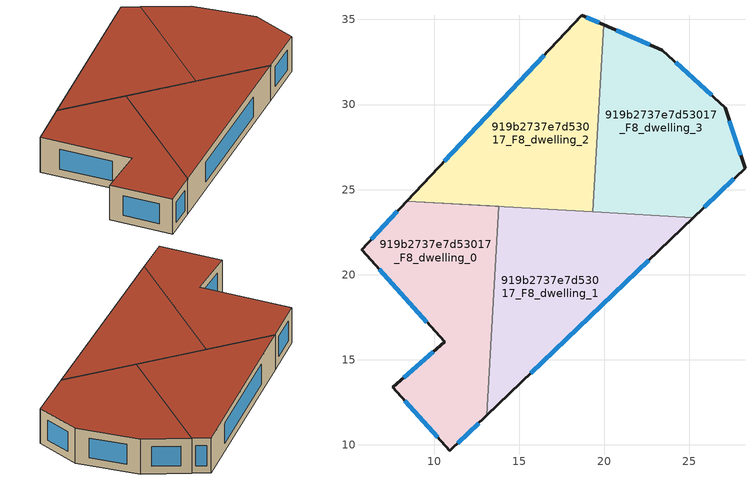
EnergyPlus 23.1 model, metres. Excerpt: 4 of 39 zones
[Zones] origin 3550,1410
919b2737e7d53017_F8_dwelling_0
 floor to 919b2737e7d53017_F7_dwelling_0 (EU_floor_Construction): 13.8,24.01 13.09,11.73 10.92,9.66 7.56,13.38 10.62,16.06 5.73,21.48 8.41,24.33 z24
 wall outside (EU_wall_Construction): 8.41,24.33 5.73,21.48 10.62,16.06 7.56,13.38 10.92,9.66 13.09,11.73 z24:27
 wall to 919b2737e7d53017_F8_dwelling_1 (EU_wall_Construction): 13.09,11.73 13.8,24.01 8.41,24.33 z24:27
 window (EU_Window_Construction): 11.38,10.1 12.62,11.28 / 8.28,12.58 10.2,10.45 / 9.96,15.49 8.21,13.95 / 6.78,20.32 9.57,17.22 / 7.83,23.72 6.3,22.09 z24.64:26.36
 roof outside (EU_roof_Construction): 13.09,11.73 13.8,24.01 8.41,24.33 5.73,21.48 10.62,16.06 7.56,13.38 10.92,9.66 z27
919b2737e7d53017_F8_dwelling_1
 floor to 919b2737e7d53017_F7_dwelling_1 (EU_floor_Construction): 25.21,23.34 13.09,11.73 13.8,24.01 8.41,24.33 z24
 wall outside (EU_wall_Construction): 13.09,11.73 25.21,23.34 z24:27
 wall to 919b2737e7d53017_F8_dwelling_2 (EU_wall_Construction): 19.33,23.69 8.41,24.33 z24:27
 wall to 919b2737e7d53017_F8_dwelling_3 (EU_wall_Construction): 25.21,23.34 19.33,23.69 z24:27
 window (EU_Window_Construction): 15.68,14.22 22.62,20.86 z24.64:26.36
 roof outside (EU_roof_Construction): 25.21,23.34 8.41,24.33 13.8,24.01 13.09,11.73 z27
919b2737e7d53017_F8_dwelling_2
 floor to 919b2737e7d53017_F7_dwelling_2 (EU_floor_Construction): 19.97,34.68 19.33,23.69 8.41,24.33 18.66,35.25 z24
 wall outside (EU_wall_Construction): 19.97,34.68 18.66,35.25 8.41,24.33 z24:27
 wall to 919b2737e7d53017_F8_dwelling_3 (EU_wall_Construction): 19.33,23.69 19.97,34.68 z24:27
 window (EU_Window_Construction): 19.69,34.8 18.94,35.13 / 16.47,32.91 10.6,26.66 z24.64:26.36
 roof outside (EU_roof_Construction): 19.33,23.69 19.97,34.68 18.66,35.25 8.41,24.33 z27
919b2737e7d53017_F8_dwelling_3
 floor to 919b2737e7d53017_F7_dwelling_3 (EU_floor_Construction): 27.1,29.81 28.27,26.27 25.21,23.34 19.33,23.69 19.97,34.68 23.4,33.2 z24
 wall outside (EU_wall_Construction): 25.21,23.34 28.27,26.27 27.1,29.81 23.4,33.2 19.97,34.68 z24:27
 window (EU_Window_Construction): 22.66,33.52 20.7,34.37 / 26.31,30.54 24.19,32.48 / 28.02,27.03 27.35,29.05 / 25.87,23.97 27.61,25.64 z24.64:26.36
 roof outside (EU_roof_Construction): 28.27,26.27 27.1,29.81 23.4,33.2 19.97,34.68 19.33,23.69 25.21,23.34 z27
[Building]
EU S2 Campaign: North Axis=0; Terrain=City; Solar Distribution=FullExterior
[Site:Location]
Yerevan-Zvartnots.Intl.AP: Latitude=40.15; Longitude=44.383; Time Zone=4; Elevation=854
[SizingPeriod:WeatherFileDays]
AnnualSizingPeriod: Begin Month=1; Begin Day of Month=1; End Month=12; End Day of Month=31; Day of Week for Start Day=Monday; Use Weather File Daylight Saving Period=No; Use Weather File Rain and Snow Indicators=No
[MATERIAL]
EU_InternalMass_Material: Roughness=MediumRough; Thickness=0.1; Conductivity=1; Density=1800; Specific Heat=900; Thermal Absorptance=0.9; Solar Absorptance=0.7; Visible Absorptance=0.7
[MATERIAL:NOMASS] Roughness=MediumRough; Thermal Absorptance=0.9; Solar Absorptance=0.7; Visible Absorptance=0.7
Name | Thermal Resistance
EU_wall_NoMass | 1.05043
EU_roof_NoMass | 1.45357
EU_floor_NoMass | 0.478065
[WINDOWMATERIAL:SIMPLEGLAZINGSYSTEM]
EU_Window_SimpleGlazing: UFactor=2.5566; Solar Heat Gain Coefficient=0.75; Visible Transmittance=0.75
[CONSTRUCTION]
EU_wall_Construction: EU_wall_NoMass
EU_roof_Construction: EU_roof_NoMass
EU_floor_Construction: EU_floor_NoMass
EU_Window_Construction: EU_Window_SimpleGlazing
EU_InternalMass_Construction: EU_InternalMass_Material
[ZONE] Type=1; Multiplier=1; Ceiling Height=autocalculate; Floor Area=autocalculate; Part of Total Floor Area=Yes
Name | Volume
919b2737e7d53017_F8_dwelling_0 | 210.898
919b2737e7d53017_F8_dwelling_1 | 210.943
919b2737e7d53017_F8_dwelling_2 | 210.901
919b2737e7d53017_F8_dwelling_3 | 210.903
[INTERNALMASS] Construction=EU_InternalMass_Construction
Name | Zone or ZoneList | Surface Area
919b2737e7d53017_F8_dwelling_0_EU_InternalMass | 919b2737e7d53017_F8_dwelling_0 | 70.2997
919b2737e7d53017_F8_dwelling_1_EU_InternalMass | 919b2737e7d53017_F8_dwelling_1 | 70.3102
919b2737e7d53017_F8_dwelling_2_EU_InternalMass | 919b2737e7d53017_F8_dwelling_2 | 70.3011
919b2737e7d53017_F8_dwelling_3_EU_InternalMass | 919b2737e7d53017_F8_dwelling_3 | 70.3007
[OTHEREQUIPMENT] Fuel Type=Electricity; Design Level Calculation Method=Watts/Area; Power per Zone Floor Area=1; Fraction Latent=0; Fraction Radiant=0; Fraction Lost=0; Carbon Dioxide Generation Rate=0; EndUse Subcategory=EU_Step8_InternalGains
Name | Zone or ZoneList or Space or SpaceList | Schedule
EU_Step8_InternalGain_919b2737e7d53017_F8_dwelling_0_f000 | 919b2737e7d53017_F8_dwelling_0 | EU_Step8_GainSchedule_919b2737e7d53017_F8_dwelling_0_f000
EU_Step8_InternalGain_919b2737e7d53017_F8_dwelling_1_f000 | 919b2737e7d53017_F8_dwelling_1 | EU_Step8_GainSchedule_919b2737e7d53017_F8_dwelling_1_f000
EU_Step8_InternalGain_919b2737e7d53017_F8_dwelling_2_f000 | 919b2737e7d53017_F8_dwelling_2 | EU_Step8_GainSchedule_919b2737e7d53017_F8_dwelling_2_f000
EU_Step8_InternalGain_919b2737e7d53017_F8_dwelling_3_f000 | 919b2737e7d53017_F8_dwelling_3 | EU_Step8_GainSchedule_919b2737e7d53017_F8_dwelling_3_f000
[ZONEVENTILATION:DESIGNFLOWRATE] Schedule=EU_AlwaysOn; Design Flow Rate Calculation Method=AirChanges/Hour; Air Changes per Hour=0.557805; Ventilation Type=Natural; Fan Pressure Rise=0; Fan Total Efficiency=1; Constant Term Coefficient=1; Temperature Term Coefficient=0; Velocity Term Coefficient=0; Velocity Squared Term Coefficient=0; Minimum Indoor Temperature=-100; Maximum Indoor Temperature=100; Delta Temperature=-100; Minimum Outdoor Temperature=-100; Maximum Outdoor Temperature=100; Maximum Wind Speed=40
Name | Zone or ZoneList or Space or SpaceList
EU_ConstantAir_919b2737e7d53017_F8_dwelling_0 | 919b2737e7d53017_F8_dwelling_0
EU_ConstantAir_919b2737e7d53017_F8_dwelling_1 | 919b2737e7d53017_F8_dwelling_1
EU_ConstantAir_919b2737e7d53017_F8_dwelling_2 | 919b2737e7d53017_F8_dwelling_2
EU_ConstantAir_919b2737e7d53017_F8_dwelling_3 | 919b2737e7d53017_F8_dwelling_3
[HVACTEMPLATE:THERMOSTAT] Constant Heating Setpoint=20; Constant Cooling Setpoint=50
EU_HeatOnly_919b2737e7d53017_F0_dwelling_0; EU_HeatOnly_919b2737e7d53017_F0_dwelling_1; EU_HeatOnly_919b2737e7d53017_F0_dwelling_2; EU_HeatOnly_919b2737e7d53017_F0_dwelling_3; EU_HeatOnly_919b2737e7d53017_F0_dwelling_4; EU_HeatOnly_919b2737e7d53017_F1_dwelling_0; EU_HeatOnly_919b2737e7d53017_F1_dwelling_1; EU_HeatOnly_919b2737e7d53017_F1_dwelling_2; EU_HeatOnly_919b2737e7d53017_F1_dwelling_3; EU_HeatOnly_919b2737e7d53017_F1_dwelling_4; EU_HeatOnly_919b2737e7d53017_F2_dwelling_0; EU_HeatOnly_919b2737e7d53017_F2_dwelling_1; EU_HeatOnly_919b2737e7d53017_F2_dwelling_2; EU_HeatOnly_919b2737e7d53017_F2_dwelling_3; EU_HeatOnly_919b2737e7d53017_F2_dwelling_4; EU_HeatOnly_919b2737e7d53017_F3_dwelling_0; EU_HeatOnly_919b2737e7d53017_F3_dwelling_1; EU_HeatOnly_919b2737e7d53017_F3_dwelling_2; EU_HeatOnly_919b2737e7d53017_F3_dwelling_3; EU_HeatOnly_919b2737e7d53017_F4_dwelling_0; EU_HeatOnly_919b2737e7d53017_F4_dwelling_1; EU_HeatOnly_919b2737e7d53017_F4_dwelling_2; EU_HeatOnly_919b2737e7d53017_F4_dwelling_3; EU_HeatOnly_919b2737e7d53017_F5_dwelling_0; EU_HeatOnly_919b2737e7d53017_F5_dwelling_1; EU_HeatOnly_919b2737e7d53017_F5_dwelling_2; EU_HeatOnly_919b2737e7d53017_F5_dwelling_3; EU_HeatOnly_919b2737e7d53017_F6_dwelling_0; EU_HeatOnly_919b2737e7d53017_F6_dwelling_1; EU_HeatOnly_919b2737e7d53017_F6_dwelling_2; EU_HeatOnly_919b2737e7d53017_F6_dwelling_3; EU_HeatOnly_919b2737e7d53017_F7_dwelling_0; EU_HeatOnly_919b2737e7d53017_F7_dwelling_1; EU_HeatOnly_919b2737e7d53017_F7_dwelling_2; EU_HeatOnly_919b2737e7d53017_F7_dwelling_3; EU_HeatOnly_919b2737e7d53017_F8_dwelling_0; EU_HeatOnly_919b2737e7d53017_F8_dwelling_1; EU_HeatOnly_919b2737e7d53017_F8_dwelling_2; EU_HeatOnly_919b2737e7d53017_F8_dwelling_3
[HVACTEMPLATE:ZONE:IDEALLOADSAIRSYSTEM] System Availability Schedule=EU_AlwaysOn; Maximum Heating Supply Air Temperature=50; Minimum Cooling Supply Air Temperature=13; Maximum Heating Supply Air Humidity Ratio=0.0156; Minimum Cooling Supply Air Humidity Ratio=0.0077; Heating Limit=NoLimit; Cooling Limit=NoLimit; Heating Availability Schedule=EU_AlwaysOn; Cooling Availability Schedule=EU_CoolingOff; Dehumidification Control Type=ConstantSensibleHeatRatio; Cooling Sensible Heat Ratio=0.7; Dehumidification Setpoint=60; Humidification Control Type=None; Humidification Setpoint=30; Outdoor Air Method=None; Outdoor Air Flow Rate per Person=0.00944; Outdoor Air Flow Rate per Zone Floor Area=0; Outdoor Air Flow Rate per Zone=0; Demand Controlled Ventilation Type=None; Outdoor Air Economizer Type=NoEconomizer; Heat Recovery Type=None; Sensible Heat Recovery Effectiveness=0.7; Latent Heat Recovery Effectiveness=0.65
Name | Template Thermostat
919b2737e7d53017_F8_dwelling_0 | EU_HeatOnly_919b2737e7d53017_F8_dwelling_0
919b2737e7d53017_F8_dwelling_1 | EU_HeatOnly_919b2737e7d53017_F8_dwelling_1
919b2737e7d53017_F8_dwelling_2 | EU_HeatOnly_919b2737e7d53017_F8_dwelling_2
919b2737e7d53017_F8_dwelling_3 | EU_HeatOnly_919b2737e7d53017_F8_dwelling_3
[SIZING:ZONE] Zone Cooling Design Supply Air Temperature Input Method=SupplyAirTemperature; Zone Cooling Design Supply Air Temperature=13; Zone Heating Design Supply Air Temperature Input Method=SupplyAirTemperature; Zone Heating Design Supply Air Temperature=50; Zone Cooling Design Supply Air Humidity Ratio=0.008; Zone Heating Design Supply Air Humidity Ratio=0.008; Cooling Design Air Flow Method=DesignDay; Cooling Design Air Flow Rate=0; Cooling Minimum Air Flow per Zone Floor Area=0.000762; Cooling Minimum Air Flow=0; Cooling Minimum Air Flow Fraction=0.2; Heating Design Air Flow Method=DesignDay; Heating Design Air Flow Rate=0; Heating Maximum Air Flow per Zone Floor Area=0.002032; Heating Maximum Air Flow=0.141576; Heating Maximum Air Flow Fraction=0.3; Account for Dedicated Outdoor Air System=No; Dedicated Outdoor Air System Control Strategy=NeutralSupplyAir; Dedicated Outdoor Air Low Setpoint Temperature for Design=autosize; Dedicated Outdoor Air High Setpoint Temperature for Design=autosize; Zone Load Sizing Method=Sensible Load Only No Latent Load; Zone Latent Cooling Design Supply Air Humidity Ratio Input Method=HumidityRatioDifference; Zone Cooling Design Supply Air Humidity Ratio Difference=0.005; Zone Latent Heating Design Supply Air Humidity Ratio Input Method=HumidityRatioDifference; Zone Humidification Design Supply Air Humidity Ratio Difference=0.005
919b2737e7d53017_F8_dwelling_0; 919b2737e7d53017_F8_dwelling_1; 919b2737e7d53017_F8_dwelling_2; 919b2737e7d53017_F8_dwelling_3
[SCHEDULE:CONSTANT]
Name | Hourly Value
EU_AlwaysOn | 1
EU_CoolingOff | 0
[SCHEDULE:FILE] Column Number=1; Rows to Skip at Top=0; Number of Hours of Data=8760; Column Separator=Comma; Interpolate to Timestep=No; Minutes per Item=60; Adjust Schedule for Daylight Savings=Yes
Name | File
EU_Step8_GainSchedule_919b2737e7d53017_F8_dwelling_0_f000 | ../../schedules/919b2737e7d53017/919b2737e7d53017_F8_dwelling_0_f000_gain.csv
EU_Step8_GainSchedule_919b2737e7d53017_F8_dwelling_1_f000 | ../../schedules/919b2737e7d53017/919b2737e7d53017_F8_dwelling_1_f000_gain.csv
EU_Step8_GainSchedule_919b2737e7d53017_F8_dwelling_2_f000 | ../../schedules/919b2737e7d53017/919b2737e7d53017_F8_dwelling_2_f000_gain.csv
EU_Step8_GainSchedule_919b2737e7d53017_F8_dwelling_3_f000 | ../../schedules/919b2737e7d53017/919b2737e7d53017_F8_dwelling_3_f000_gain.csv
